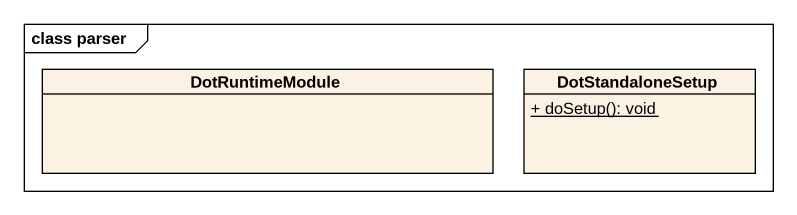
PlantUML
@startuml
mainframe class parser
hide circle
hide empty members
skinparam classAttributeIconSize 0
class DotRuntimeModule
class DotStandaloneSetup {
  {static} + doSetup(): void
}
@enduml
